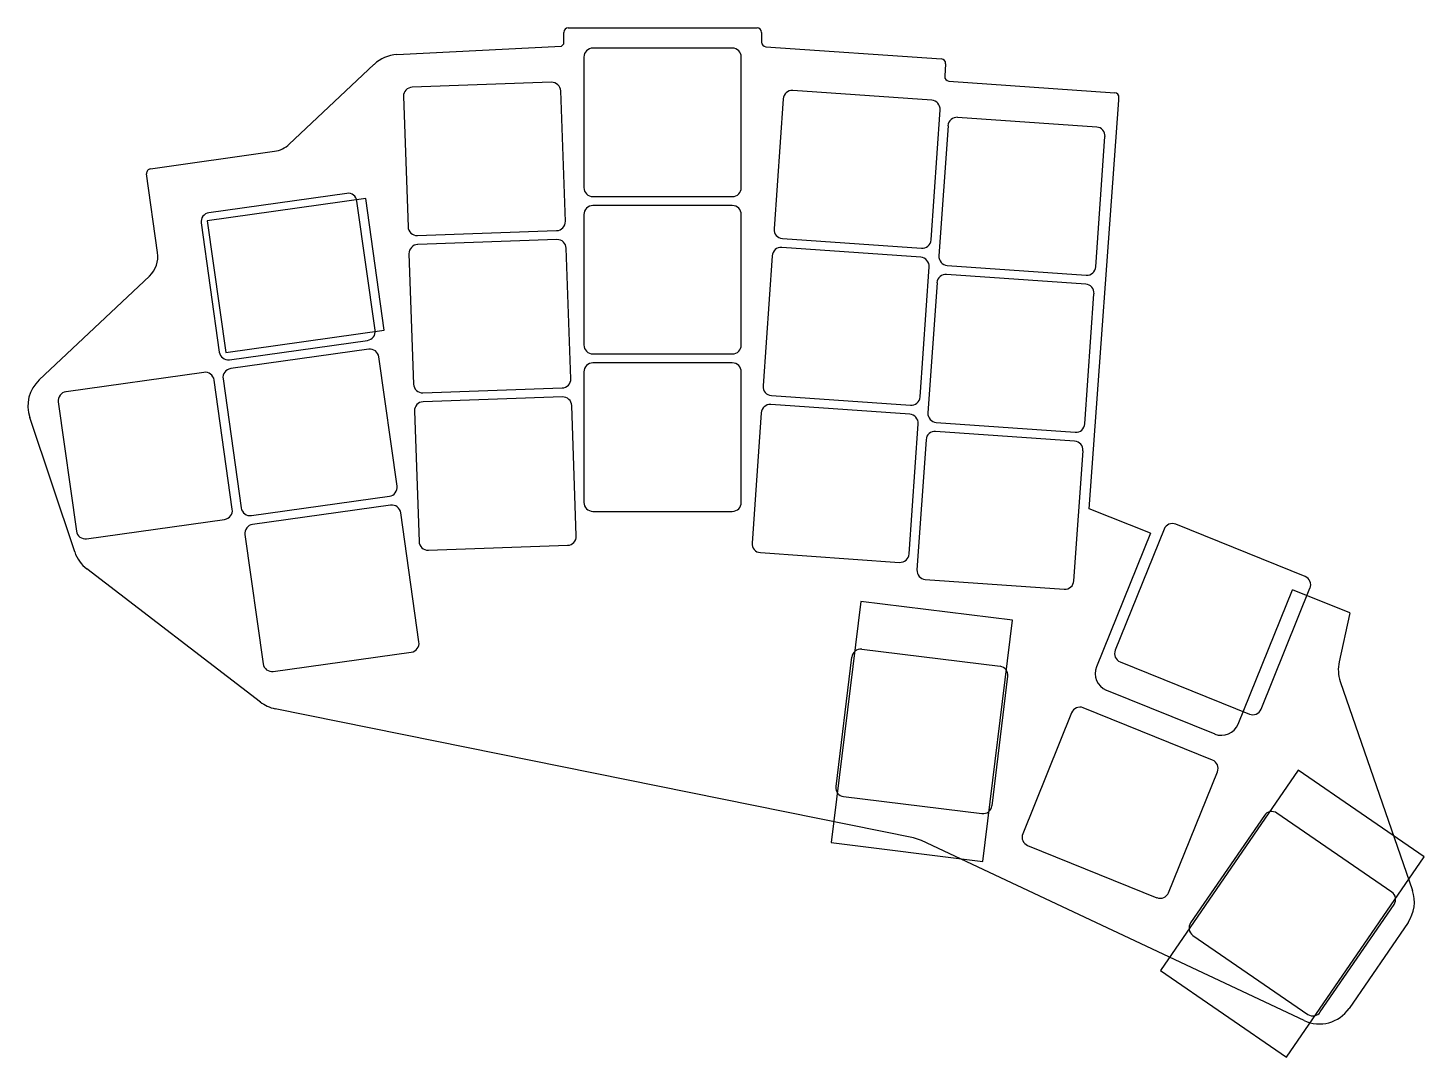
# Model space of a CAD drawing. Header units: millimetres. Extents: x -36 to 119, y -52 to 62.
import ezdxf

# ---------------------------------------------------------------- set-up
doc = ezdxf.new("R2010")
doc.units = ezdxf.units.MM

msp = doc.modelspace()

# ---------------------------------------------------------------- linework, layer by layer
for p, q in [((23.91, 62.14), (44.91, 62.14)), ((23.41, 60.37), (23.41, 61.64)), ((45.41, 61.64), (45.41, 60.55)), ((4.85, 59.17), (23.16, 60.12)), ((23.16, 60.12), (23.41, 60.37)), ((42.16, 59.89), (26.66, 59.89)), ((45.87, 60.05), (65.41, 58.69)), ((-7.11, 49.21), (2.31, 58.08)), ((25.66, 58.89), (25.66, 44.39)), ((43.16, 44.39), (43.16, 58.89)), ((65.88, 58.15), (65.78, 56.76)), ((22.05, 56.09), (6.56, 55.55)), ((66.24, 56.22), (84.7, 54.93)), ((5.59, 54.51), (6.1, 40.02)), ((23.59, 40.63), (23.08, 55.13)), ((64.34, 54.1), (48.88, 55.18)), ((85.14, 54.09), (85.16, 54.4)), ((47.81, 54.25), (46.8, 39.79)), ((64.26, 38.57), (65.27, 53.03)), ((81.86, 8.67), (85.14, 54.09)), ((85.14, 54.09), (85.14, 54.09)), ((66.15, 51.27), (65.13, 36.8)), ((82.68, 51.11), (67.21, 52.19)), ((82.59, 35.58), (83.6, 50.05)), ((-22.55, 46.48), (-8.75, 48.42)), ((-21.75, 37.16), (-22.98, 45.91)), ((-0.71, 43.74), (-16.06, 41.59)), ((1.39, 43.18), (-16.24, 40.7)), ((2.44, 28.53), (0.42, 42.89)), ((3.45, 28.52), (1.39, 43.18)), ((26.66, 43.39), (42.16, 43.39)), ((42.16, 42.39), (26.66, 42.39)), ((-16.91, 40.46), (-14.89, 26.1)), ((-16.24, 40.7), (-14.18, 26.05)), ((25.66, 41.39), (25.66, 26.89)), ((43.16, 26.89), (43.16, 41.39)), ((7.13, 39.06), (22.62, 39.6)), ((22.66, 38.6), (7.17, 38.06)), ((24.2, 23.14), (23.69, 37.64)), ((63.12, 36.64), (47.66, 37.72)), ((47.73, 38.72), (63.19, 37.64)), ((6.2, 37.03), (6.71, 22.53)), ((46.59, 36.8), (45.58, 22.33)), ((66.06, 35.73), (81.52, 34.65)), ((-34.92, 23.01), (-22.66, 34.55)), ((63.04, 21.11), (64.05, 35.57)), ((81.46, 33.66), (65.99, 34.74)), ((64.93, 33.81), (63.91, 19.34)), ((81.37, 18.12), (82.38, 32.59)), ((-14.18, 26.05), (3.45, 28.52)), ((-13.76, 25.25), (1.59, 27.4)), ((1.72, 26.41), (-13.62, 24.26)), ((4.87, 11.2), (2.85, 25.56)), ((26.66, 25.89), (42.16, 25.89)), ((42.16, 24.89), (26.66, 24.89)), ((-16.6, 23.84), (-31.94, 21.68)), ((25.66, 23.89), (25.66, 9.39)), ((43.16, 9.39), (43.16, 23.89)), ((-13.45, 8.63), (-15.47, 22.99)), ((-14.48, 23.13), (-12.46, 8.77)), ((7.74, 21.57), (23.23, 22.11)), ((-32.8, 20.55), (-30.78, 6.19)), ((23.27, 21.11), (7.78, 20.57)), ((61.9, 19.18), (46.44, 20.27)), ((46.51, 21.26), (61.97, 20.18)), ((-30.97, 3.89), (-35.97, 18.83)), ((6.81, 19.54), (7.32, 5.04)), ((24.81, 5.66), (24.3, 20.15)), ((45.37, 19.34), (44.36, 4.87)), ((61.81, 3.65), (62.83, 18.12)), ((80.23, 16.2), (64.77, 17.28)), ((64.84, 18.28), (80.3, 17.2)), ((63.7, 16.35), (62.69, 1.89)), ((80.15, 0.67), (81.16, 15.13)), ((-11.33, 7.92), (4.02, 10.07)), ((4.16, 9.08), (-11.19, 6.93)), ((7.31, -6.13), (5.29, 8.23)), ((26.66, 8.39), (42.16, 8.39)), ((88.65, 5.96), (81.86, 8.67)), ((-29.65, 5.34), (-14.3, 7.5)), ((90.18, 6.4), (84.75, -7.04)), ((105.85, 1.15), (91.48, 6.96)), ((-12.04, 5.8), (-10.02, -8.56)), ((88.65, 5.96), (82.65, -8.89)), ((8.35, 4.08), (23.85, 4.62)), ((45.28, 3.81), (60.75, 2.72)), ((-10.33, -12.81), (-29.61, 1.99)), ((63.62, 0.82), (79.08, -0.26)), ((98.41, -15.26), (104.44, -0.35)), ((100.97, -13.6), (106.4, -0.15)), ((110.85, -2.9), (104.44, -0.35)), ((56.44, -1.65), (53.15, -28.44)), ((73.32, -3.72), (56.44, -1.65)), ((110.81, -3.07), (109.65, -8.35)), ((110.85, -2.9), (110.81, -3.07)), ((70.03, -30.52), (73.32, -3.72)), ((-8.89, -9.41), (6.46, -7.26)), ((71.93, -8.84), (56.55, -6.95)), ((55.43, -7.82), (53.67, -22.21)), ((85.3, -8.34), (99.67, -14.15)), ((71.04, -24.34), (72.8, -9.95)), ((109.77, -10.52), (117.79, -33.75)), ((83.76, -11.49), (95.81, -16.36)), ((62.3, -27.92), (-8.69, -13.55)), ((95.56, -19.26), (81.18, -13.45)), ((79.88, -14.01), (74.45, -27.45)), ((105.08, -20.4), (89.79, -42.65)), ((90.68, -34.01), (96.11, -20.56)), ((119.09, -30.03), (105.08, -20.4)), ((54.54, -23.32), (69.92, -25.21)), ((101.33, -25.41), (93.12, -37.36)), ((115.5, -33.93), (102.72, -25.15)), ((53.15, -28.44), (70.03, -30.52)), ((105.75, -48.22), (63.21, -28.22)), ((75, -28.75), (89.37, -34.56)), ((103.8, -52.28), (119.09, -30.03)), ((107.54, -47.27), (115.76, -35.32)), ((93.38, -38.75), (106.15, -47.53)), ((117.31, -37.32), (110.75, -46.87)), ((89.79, -42.65), (103.8, -52.28))]:
    msp.add_line(p, q)
for centre, radius, start, end in [((23.91, 61.64), 0.5, 90, 180), ((44.91, 61.64), 0.5, 0, 90), ((5.06, 55.17), 4, 92.9838, 133.2914), ((26.66, 58.89), 1, 90, 180), ((42.16, 58.89), 1, 0, 90), ((45.91, 60.55), 0.5, 180, 266), ((65.38, 58.19), 0.5, 356, 86), ((22.08, 55.09), 1, 2, 92), ((66.28, 56.72), 0.5, 176, 266), ((6.59, 54.55), 1, 92, 182), ((48.81, 54.18), 1, 86, 176), ((84.66, 54.43), 0.5, 356, 86), ((64.27, 53.1), 1, 356, 86), ((67.14, 51.2), 1, 86, 176), ((82.61, 50.12), 1, 356, 86), ((-9.17, 51.39), 3, 278, 313.2914), ((-22.48, 45.98), 0.5, 98, 188), ((-0.57, 42.75), 1, 8, 98), ((26.66, 44.39), 1, 180, 270), ((42.16, 44.39), 1, 270, 360), ((26.66, 41.39), 1, 90, 180), ((42.16, 41.39), 1, 0, 90), ((-15.92, 40.59), 1, 98, 188), ((22.59, 40.6), 1, 272, 2), ((7.1, 40.06), 1, 182, 272), ((47.8, 39.72), 1, 176, 266), ((7.2, 37.06), 1, 92, 182), ((22.69, 37.6), 1, 2, 92), ((47.59, 36.73), 1, 86, 176), ((63.26, 38.64), 1, 266, 356), ((-24.72, 36.74), 3, 313.2914, 8), ((63.05, 35.64), 1, 356, 86), ((66.13, 36.73), 1, 176, 266), ((65.92, 33.74), 1, 86, 176), ((81.59, 35.65), 1, 266, 356), ((81.39, 32.66), 1, 356, 86), ((1.45, 28.39), 1, 278, 8), ((1.86, 25.42), 1, 8, 98), ((26.66, 26.89), 1, 180, 270), ((42.16, 26.89), 1, 270, 360), ((-13.9, 26.24), 1, 188, 278), ((26.66, 23.89), 1, 90, 180), ((42.16, 23.89), 1, 0, 90), ((-16.46, 22.85), 1, 8, 98), ((-13.49, 23.27), 1, 98, 188), ((-32.18, 20.1), 4, 133.2914, 198.5043), ((7.71, 22.57), 1, 182, 272), ((23.2, 23.11), 1, 272, 2), ((46.58, 22.26), 1, 176, 266), ((-31.81, 20.69), 1, 98, 188), ((7.81, 19.57), 1, 92, 182), ((23.3, 20.11), 1, 2, 92), ((46.37, 19.27), 1, 86, 176), ((62.04, 21.18), 1, 266, 356), ((61.83, 18.19), 1, 356, 86), ((64.91, 19.27), 1, 176, 266), ((64.7, 16.28), 1, 86, 176), ((80.37, 18.19), 1, 266, 356), ((80.16, 15.2), 1, 356, 86), ((3.88, 11.06), 1, 278, 8), ((26.66, 9.39), 1, 180, 270), ((42.16, 9.39), 1, 270, 360), ((-14.44, 8.49), 1, 278, 8), ((-11.47, 8.91), 1, 188, 278), ((4.3, 8.09), 1, 8, 98), ((-11.05, 5.94), 1, 98, 188), ((91.1, 6.03), 1, 68, 158), ((-29.79, 6.33), 1, 188, 278), ((8.32, 5.08), 1, 182, 272), ((23.81, 5.62), 1, 272, 2), ((45.35, 4.8), 1, 176, 266), ((-27.18, 5.16), 4, 198.5043, 232.4946), ((60.82, 3.72), 1, 266, 356), ((63.69, 1.82), 1, 176, 266), ((79.15, 0.74), 1, 266, 356), ((105.48, 0.22), 1, 338, 68), ((6.32, -6.27), 1, 278, 8), ((56.43, -7.94), 1, 83, 173), ((85.67, -7.42), 1, 158, 248), ((-9.03, -8.42), 1, 188, 278), ((71.81, -9.83), 1, 353, 83), ((84.5, -9.64), 2, 158, 248), ((113.55, -9.21), 4, 167.5039, 199.0498), ((-7.9, -9.63), 4, 232.4946, 258.562), ((80.81, -14.38), 1, 68, 158), ((100.04, -13.22), 1, 248, 338), ((96.56, -14.51), 2, 248, 338), ((95.18, -20.19), 1, 338, 68), ((54.66, -22.33), 1, 173, 263), ((70.04, -24.22), 1, 263, 353), ((102.16, -25.98), 1, 55.5, 145.5), ((61.51, -31.84), 4, 64.8147, 78.562), ((75.38, -27.83), 1, 158, 248), ((89.75, -33.63), 1, 248, 338), ((114.93, -34.76), 1, 325.5, 55.5), ((114.01, -35.05), 4, 325.5, 19.0497), ((114.96, -34.73), 3, 19.0497, 19.0498), ((93.95, -37.93), 1, 145.5, 235.5), ((107.45, -44.6), 4, 244.8147, 325.5), ((106.72, -46.71), 1, 235.5, 325.5)]:
    msp.add_arc(centre, radius, start, end)

doc.saveas('drawing.dxf')
